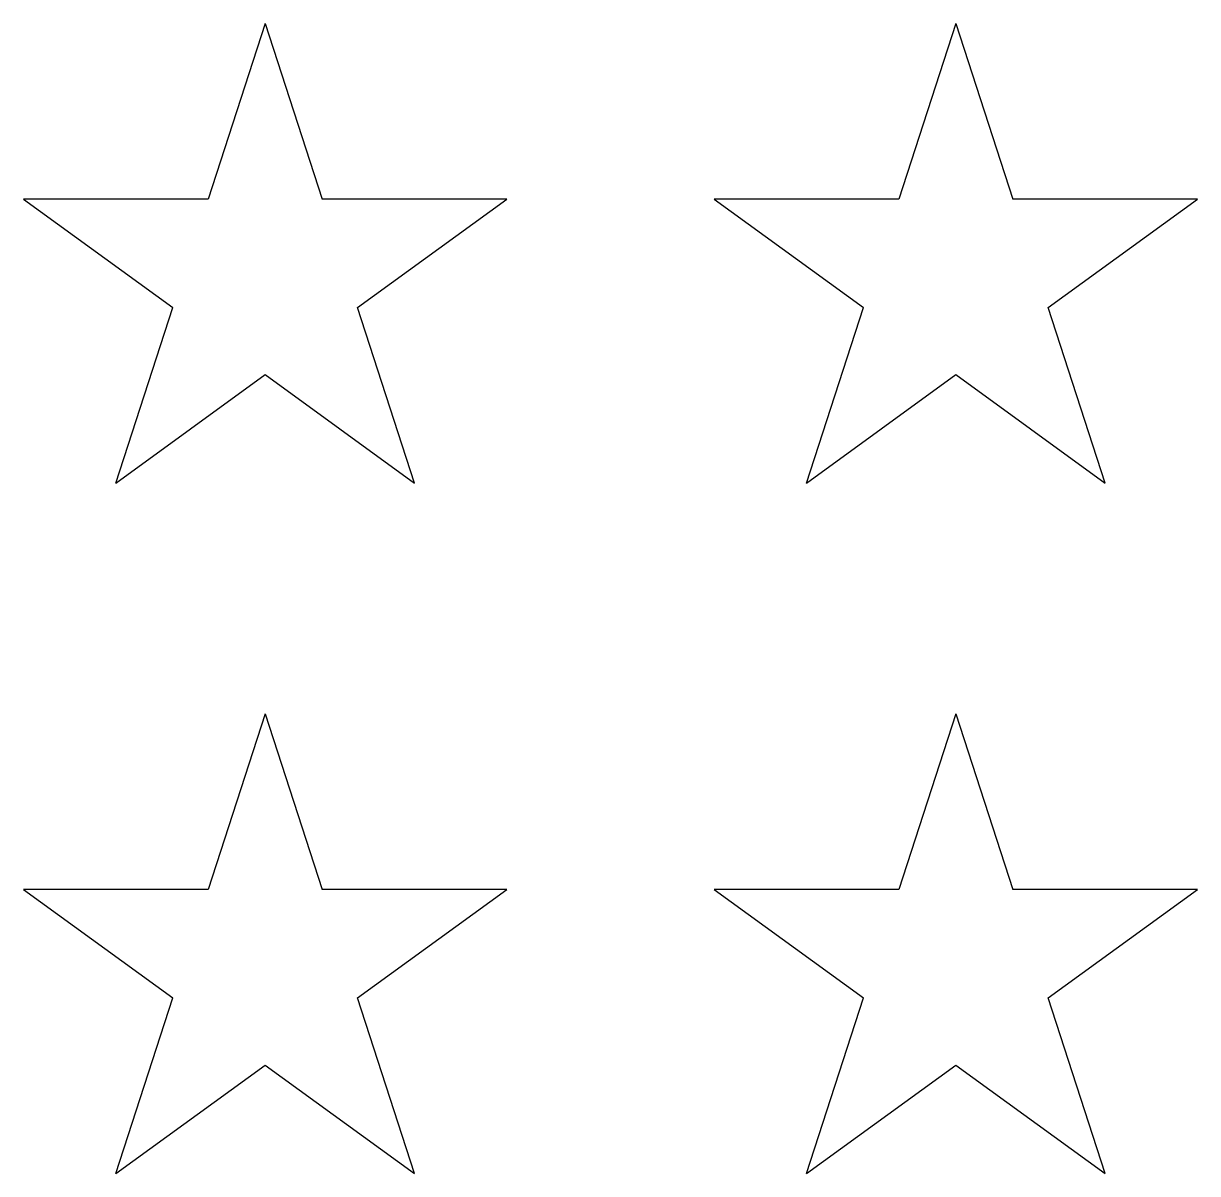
# Model space of a CAD drawing. Extents: x 0 to 85, y 0 to 83.3.
import ezdxf

# ---------------------------------------------------------------- set-up
doc = ezdxf.new("R2010")
doc.units = 0
doc.layers.add('default', color=7, linetype='CONTINUOUS')

msp = doc.modelspace()

# ---------------------------------------------------------------- linework, layer by layer
at = {"layer": 'default', "color": 7, "linetype": 'CONTINUOUS'}
for p, q in [((17.5, 83.287), (13.369, 70.572)), ((17.5, 83.287), (21.631, 70.572)), ((67.5, 83.287), (63.369, 70.572)), ((67.5, 83.287), (71.631, 70.572)), ((13.369, 70.572), (0, 70.572)), ((0, 70.572), (10.816, 62.714)), ((35, 70.572), (21.631, 70.572)), ((24.184, 62.714), (35, 70.572)), ((63.369, 70.572), (50, 70.572)), ((50, 70.572), (60.816, 62.714)), ((85, 70.572), (71.631, 70.572)), ((74.184, 62.714), (85, 70.572)), ((6.684, 50), (10.816, 62.715)), ((28.316, 50), (24.184, 62.714)), ((56.684, 50), (60.816, 62.715)), ((78.316, 50), (74.184, 62.714)), ((6.684, 50), (17.5, 57.858)), ((17.5, 57.858), (28.316, 50)), ((56.684, 50), (67.5, 57.858)), ((67.5, 57.858), (78.316, 50)), ((17.5, 33.287), (13.369, 20.572)), ((17.5, 33.287), (21.631, 20.572)), ((67.5, 33.287), (63.369, 20.572)), ((67.5, 33.287), (71.631, 20.572)), ((13.369, 20.572), (0, 20.572)), ((0, 20.572), (10.816, 12.714)), ((35, 20.572), (21.631, 20.572)), ((24.184, 12.714), (35, 20.572)), ((63.369, 20.572), (50, 20.572)), ((50, 20.572), (60.816, 12.714)), ((85, 20.572), (71.631, 20.572)), ((74.184, 12.714), (85, 20.572)), ((6.684, 0), (10.816, 12.714)), ((28.316, 0), (24.184, 12.714)), ((56.684, 0), (60.816, 12.714)), ((78.316, 0), (74.184, 12.714)), ((6.684, 0), (17.5, 7.858)), ((17.5, 7.858), (28.316, 0)), ((56.684, 0), (67.5, 7.858)), ((67.5, 7.858), (78.316, 0))]:
    msp.add_line(p, q, dxfattribs=at)

doc.saveas('drawing.dxf')
